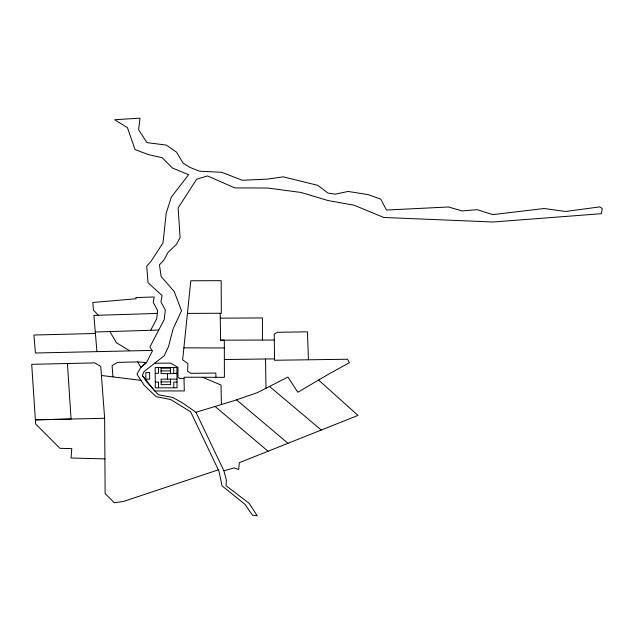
<?xml version="1.0" encoding="UTF-8"?>
<svg xmlns="http://www.w3.org/2000/svg" width="634" height="634" viewBox="0 0 634 634"><rect width="100%" height="100%" fill="white"/><g stroke="black" fill="none" stroke-linecap="round" stroke-linejoin="round"><path stroke-width="0.95" d="M262.436 340.054L262.436 317.935L220.275 318.149L220.22 313.251M98.341 315.241L93.452 310.137L92.81 302.473L136.136 298.757L135.803 297.56L154.181 296.989L153.214 302.26L157.628 310.589L156.661 318.839L150.662 330.306M142.309 375.376L143.989 371.69L164.222 355.722L168.446 346.822L173.153 328.769L181.522 310.771L174.223 291.537L161.123 276.487L159.451 264.877L163.968 259.908L168.05 252.403L176.426 244.383L180.08 237.552L178.138 207.96L196.627 179.24L207.516 175.951L234.77 187.91L267.73 188.029L300.976 192.451L328.024 200.55L354.121 205.218L383.76 217.47L492.967 221.995L601.365 213.706L602.3 208.538L599.724 206.898L565.607 211.463L544.107 208.515L492.864 214.617L477.188 209.672L462.138 210.916L448.42 206.985L386.463 210.044L380.78 199.124L367.95 194.583L348.106 191.436L335.315 194.147L328.127 193.156L317.65 185.302L283.239 176.854L267.302 179.145L242.236 180.254L221.868 172.305L199.623 171.228L189.883 167.392L183.004 162.986L176.577 152.184L166.282 145.091L146.922 142.61L138.624 129.732L139.987 118.154L114.667 119.755L127.45 127.656L135.058 149.592L148.53 154.641L162.209 157.715L172.329 167.97L188.583 174.707L171.323 197.158L166.211 213.159L163.009 242.877L150.947 261.462L146.716 266.161L148.023 282.732L162.106 295.531L160.941 301.832L165.315 310.081L164.198 319.631L149.917 346.909L152.358 351.046L146.517 362.489L140.819 367.395L136.984 374.163L144.1 385.195L156.162 396.662L170.609 399.499L190.644 411.823L218.944 471.125L222.035 485.842L244.922 504.307L252.506 515.196L257.245 515.846L249.099 503.301L226.021 485.66L226.378 480.2L223.889 470.785L195.938 412.266L182.861 403.129L172.773 397.47L158.341 394.768L147.009 382.31L142.309 375.376L154.744 390.98L184.312 390.924L183.971 377.214L224.396 377.333L224.325 340.157L220.6 340.173L220.275 318.149M218.334 469.842L123.376 501.486L114.318 502.73L105.133 493.545L104.642 418.281L100.743 366.349L94.728 362.894L31.7 364.312L35.663 424.035L59.929 448.317L71.785 448.618L71.063 458.01L104.911 458.881M195.938 412.266L233.391 400.902L257.277 392.684L287.923 377.064L297.814 392.248L329.45 373.672L349.366 362.743L347.622 359.24L274.522 360.263L274.26 334.094L277.399 332.264L307.458 331.867L308.441 359.787M223.889 470.785L234.136 467.94L238.725 469.493L239.287 462.701L357.988 415.405L318.609 380.075M157.295 313.434L93.895 315.383L96.915 351.466M95.282 332.002L158.746 330.052M95.409 333.476L33.911 335.021L35.417 353.011L151.986 350.412M137.737 361.919L140.819 367.395L146.391 362.6L137.737 361.919L117.631 362.379L112.107 365.58L112.955 376.897M104.642 418.281L35.369 419.843L71.048 419.042L67.434 363.512M224.365 359.533L274.451 358.892M154.688 363.242L170.451 363.084L178.019 367.403L177.932 377.19L179.723 378.569L184.003 378.585M187.434 313.41L221.329 313.251L221.163 280.68L190.802 280.759L182.632 359.898L187.894 363.512L187.64 371.286L190.794 373.331L215.806 373.03L215.98 377.309M220.6 340.173L274.3 340.022M161.044 370.914L170.554 370.89M155.227 373.323L158.484 373.315L158.452 367.585M176.957 373.283L173.7 373.291L173.668 367.554M176.957 373.624L161.06 373.656L161.028 368.164L170.538 368.148L170.57 373.64M176.989 379.116L161.091 379.148L161.123 384.64L170.633 384.624L170.601 379.132M161.107 381.89L170.617 381.874M155.275 382.112L158.532 382.104L158.563 387.834M177.005 382.072L173.748 382.072L173.779 387.81M183.876 347.836L224.341 347.987M101.424 375.479L140.978 380.352M202.523 377.27L221.028 385.02L221.409 404.54M129.463 350.642L116.442 342.74L109.864 331.558M269.521 386.447L321.272 430.034M236.482 399.84L287.987 443.293M215.061 406.465L268.071 451.234M265.543 359.01L265.987 388.246M167.447 373.648L167.479 379.132M176.926 367.546L155.195 367.585L155.306 387.842L177.037 387.802L176.926 367.546M149.64 372.578L145.836 372.586L145.875 379.172L149.679 379.172L149.64 372.578"/></g></svg>
